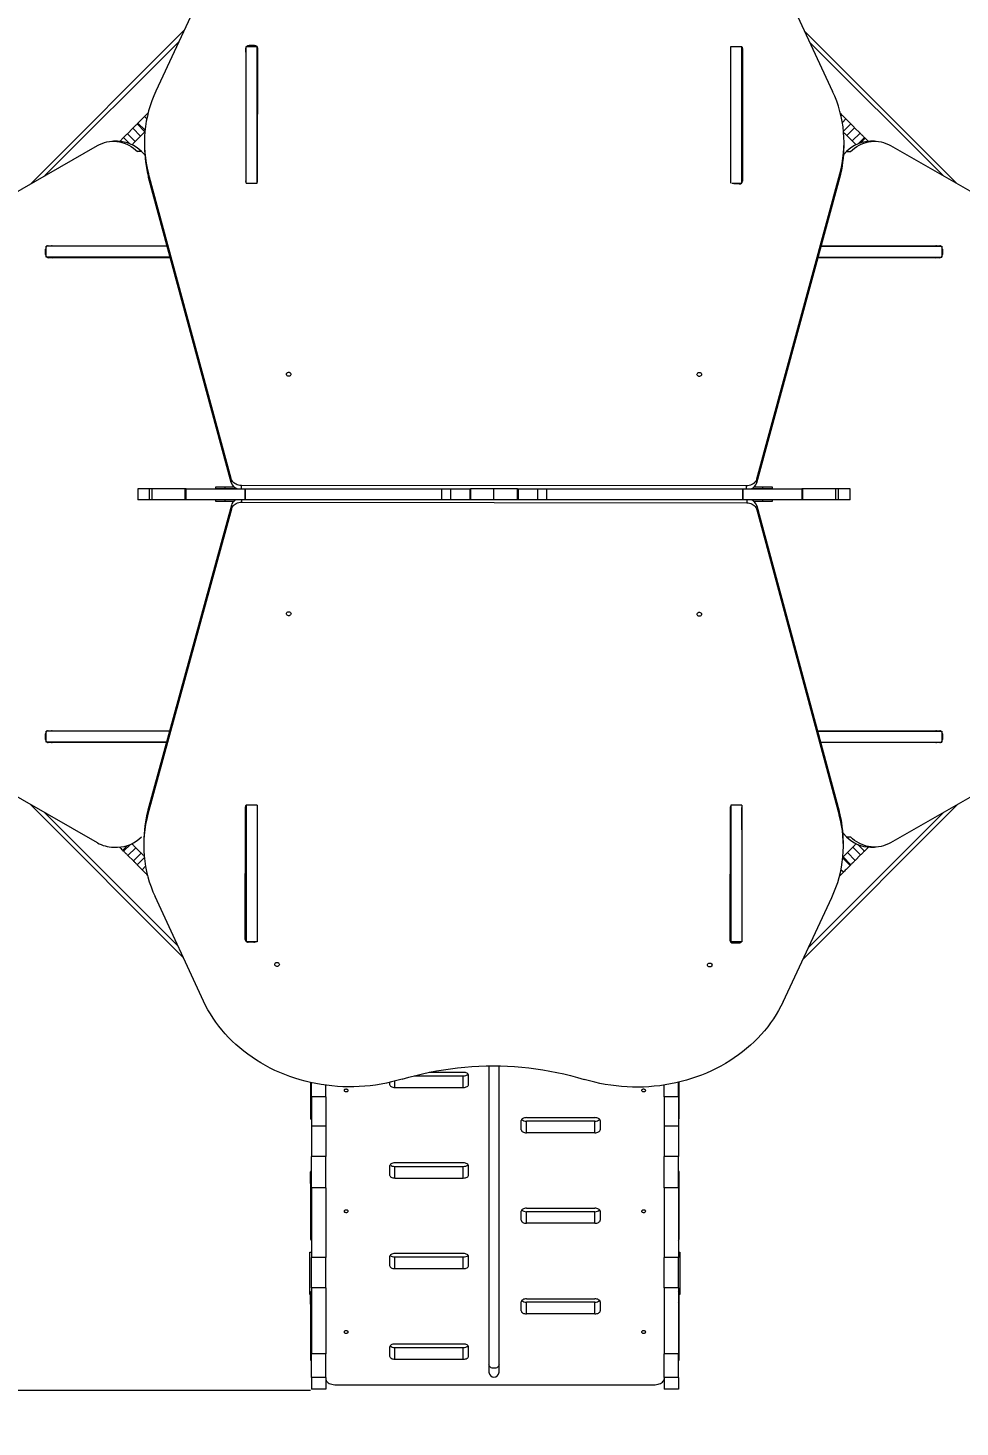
# Model space of a CAD drawing. Header units: millimetres. Extents: x -4492 to 4955, y -3948 to 3018.
# Drawn here: x -951 to 820, y -1521 to 1136 of the extents above; entities that cross this region are included whole.
import ezdxf

# ---------------------------------------------------------------- set-up
doc = ezdxf.new("R2010")
doc.units = ezdxf.units.MM
for name, color, linetype in [('DIKOM_ОБЪЕКТ', 7, 'Continuous'), ('DIKOM_РАЗМЕР_ЗОНА', 7, 'Continuous'), ('DIKOM_РАЗМЕР_ОБЪЕКТА', 7, 'Continuous')]:
    doc.layers.add(name, color=color, linetype=linetype)
doc.styles.add('style1', font='arial.ttf', dxfattribs={"width": 0.8})
doc.dimstyles.new('1-50', dxfattribs={"dimtxt": 300, "dimasz": 200, "dimexe": 100, "dimexo": 0, "dimgap": 100, "dimtad": 1, "dimtxsty": 'style1', "dimcen": 200, "dimclrd": 7, "dimclre": 7, "dimclrt": 7, "dimadec": 1, "dimazin": 2, "dimtfac": 1, "dimtmove": 0, "dimatfit": 2, "dimfxl": 0, "dimlwd": 25, "dimlwe": 18, "dimarcsym": 0})

# ---------------------------------------------------------------- blocks, each defined once
blk = doc.blocks.new('*D9')
at = {"layer": 'Defpoints', "color": 0, "transparency": 16777216}
for p in [(2954.7, -36.1), (-2125.8, -99.6), (2954.7, -2238.2)]:
    blk.add_point(p, dxfattribs=at)
at = {"layer": 'DIKOM_РАЗМЕР_ОБЪЕКТА', "color": 7, "lineweight": 18, "transparency": 16777216}
for p, q in [((2954.7, -36.1), (2954.7, -2338.2)), ((-2125.8, -99.6), (-2125.8, -2338.2))]:
    blk.add_line(p, q, dxfattribs=at)
at = {"layer": 'DIKOM_РАЗМЕР_ОБЪЕКТА', "color": 7, "lineweight": 25, "transparency": 16777216}
blk.add_line((-1925.8, -2238.2), (2754.7, -2238.2), dxfattribs=at)
at = {"layer": 'DIKOM_РАЗМЕР_ОБЪЕКТА', "color": 7, "transparency": 16777216}
for points in [[(-1925.8, -2204.9), (-1925.8, -2271.6), (-2125.8, -2238.2)], [(2754.7, -2204.9), (2754.7, -2271.6), (2954.7, -2238.2)]]:
    blk.add_solid(points, dxfattribs=at)
at = {"layer": 'DIKOM_РАЗМЕР_ОБЪЕКТА', "color": 7, "transparency": 16777216, "insert": (-15.7, -1985.1), "char_height": 300, "attachment_point": 5, "style": 'style1'}
blk.add_mtext('5100', dxfattribs=at)
blk = doc.blocks.new('*D10')
at = {"layer": 'Defpoints', "color": 0, "transparency": 16777216}
for p in [(-415.9, 1518.5), (-2716, -1451.7), (-414.1, -1451.7)]:
    blk.add_point(p, dxfattribs=at)
at = {"layer": 'DIKOM_РАЗМЕР_ОБЪЕКТА', "color": 7, "lineweight": 18, "transparency": 16777216}
for p, q in [((-415.9, 1518.5), (-2816, 1518.5)), ((-414.1, -1451.7), (-2816, -1451.7))]:
    blk.add_line(p, q, dxfattribs=at)
at = {"layer": 'DIKOM_РАЗМЕР_ОБЪЕКТА', "color": 7, "lineweight": 25, "transparency": 16777216}
blk.add_line((-2716, 1318.5), (-2716, -1251.7), dxfattribs=at)
at = {"layer": 'DIKOM_РАЗМЕР_ОБЪЕКТА', "color": 7, "transparency": 16777216}
for points in [[(-2749.3, 1318.5), (-2682.7, 1318.5), (-2716, 1518.5)], [(-2749.3, -1251.7), (-2682.7, -1251.7), (-2716, -1451.7)]]:
    blk.add_solid(points, dxfattribs=at)
at = {"layer": 'DIKOM_РАЗМЕР_ОБЪЕКТА', "color": 7, "transparency": 16777216, "insert": (-2969.3, 33.4), "char_height": 300, "attachment_point": 5, "rotation": 90, "style": 'style1'}
blk.add_mtext('3000', dxfattribs=at)
blk = doc.blocks.new('*D11')
at = {"layer": 'Defpoints', "color": 0, "transparency": 16777216}
for p in [(4954.7, 104.9), (-3625.8, -59.3), (4954.7, -3847.6)]:
    blk.add_point(p, dxfattribs=at)
at = {"layer": 'DIKOM_РАЗМЕР_ЗОНА', "color": 7, "lineweight": 18, "transparency": 16777216}
for p, q in [((4954.7, 104.9), (4954.7, -3947.6)), ((-3625.8, -59.3), (-3625.8, -3947.6))]:
    blk.add_line(p, q, dxfattribs=at)
at = {"layer": 'DIKOM_РАЗМЕР_ЗОНА', "color": 7, "lineweight": 25, "transparency": 16777216}
blk.add_line((-3425.8, -3847.6), (4754.7, -3847.6), dxfattribs=at)
at = {"layer": 'DIKOM_РАЗМЕР_ЗОНА', "color": 7, "transparency": 16777216}
for points in [[(-3425.8, -3814.3), (-3425.8, -3880.9), (-3625.8, -3847.6)], [(4754.7, -3814.3), (4754.7, -3880.9), (4954.7, -3847.6)]]:
    blk.add_solid(points, dxfattribs=at)
at = {"layer": 'DIKOM_РАЗМЕР_ЗОНА', "color": 7, "transparency": 16777216, "insert": (396.1, -3594.4), "char_height": 300, "attachment_point": 5, "style": 'style1'}
blk.add_mtext('8600', dxfattribs=at)
blk = doc.blocks.new('*D12')
at = {"layer": 'Defpoints', "color": 0, "transparency": 16777216}
for p in [(-4042.3, 3018.5), (293.4, 3018.5), (293.4, -2951.7)]:
    blk.add_point(p, dxfattribs=at)
at = {"layer": 'DIKOM_РАЗМЕР_ЗОНА', "color": 7, "lineweight": 18, "transparency": 16777216}
for p, q in [((293.4, 3018.5), (-4142.3, 3018.5)), ((293.4, -2951.7), (-4142.3, -2951.7))]:
    blk.add_line(p, q, dxfattribs=at)
at = {"layer": 'DIKOM_РАЗМЕР_ЗОНА', "color": 7, "lineweight": 25, "transparency": 16777216}
blk.add_line((-4042.3, -2751.7), (-4042.3, 2818.5), dxfattribs=at)
at = {"layer": 'DIKOM_РАЗМЕР_ЗОНА', "color": 7, "transparency": 16777216}
for points in [[(-4075.7, 2818.5), (-4009, 2818.5), (-4042.3, 3018.5)], [(-4075.7, -2751.7), (-4009, -2751.7), (-4042.3, -2951.7)]]:
    blk.add_solid(points, dxfattribs=at)
at = {"layer": 'DIKOM_РАЗМЕР_ЗОНА', "color": 7, "transparency": 16777216, "insert": (-4295.5, 33.4), "char_height": 300, "attachment_point": 5, "rotation": 90, "style": 'style1'}
blk.add_mtext('6000', dxfattribs=at)

msp = doc.modelspace()

# ---------------------------------------------------------------- linework, layer by layer
at = {"layer": 'DIKOM_ОБЪЕКТ', "color": 7, "linetype": 'Continuous', "lineweight": 15}
for p, q in [((-615.504, 1214.761), (-707.964, 1016.612)), ((485.398, 1214.102), (577.541, 1015.788)), ((-654.122, 1132), (-945.109, 841.013)), ((813.588, 841.016), (524.361, 1130.243)), ((-664.019, 1110.789), (-918.748, 856.06)), ((-536.93, 1097.915), (-537.146, 845.902)), ((-536.93, 1090.415), (-537.139, 845.662)), ((-536.93, 1090.415), (-536.93, 1097.915)), ((-536.759, 1101.26), (-515.759, 1101.26)), ((-536.759, 841.452), (-536.759, 1101.26)), ((-520.526, 1103.1), (-530.926, 1103.107)), ((-530.926, 1101.26), (-530.926, 1103.107)), ((-520.526, 1101.26), (-520.526, 1103.1)), ((-515.759, 841.452), (-515.759, 1101.26)), ((-514.746, 845.818), (-514.53, 1097.901)), ((383.855, 845.242), (384.071, 1097.324)), ((383.861, 845.061), (384.071, 1089.824)), ((384.071, 1089.824), (384.071, 1097.324)), ((384.241, 1101.26), (405.241, 1101.26)), ((384.241, 841.452), (384.241, 1101.26)), ((405.241, 842.41), (405.241, 1101.26)), ((406.47, 1097.31), (406.255, 845.297)), ((787.227, 856.063), (534.18, 1109.11)), ((-729.538, 968.275), (-722.841, 974.973)), ((-729.538, 968.275), (-725.325, 964.062)), ((592.406, 973.889), (592.641, 973.654)), ((592.641, 973.654), (592.5, 973.513)), ((602.77, 963.525), (596.008, 956.763)), ((602.77, 963.525), (612.161, 954.134)), ((-762.267, 935.546), (-751.986, 945.827)), ((-762.267, 935.546), (-747.418, 920.697)), ((-751.986, 945.827), (-737.137, 930.978)), ((-747.418, 920.697), (-737.137, 930.978)), ((-743.7, 954.113), (-742.034, 955.779)), ((-743.7, 954.113), (-728.921, 939.334)), ((-742.034, 955.779), (-728.628, 942.373)), ((612.161, 954.134), (598.21, 940.182)), ((619.316, 946.98), (604.466, 932.131)), ((604.466, 932.131), (614.748, 921.849)), ((629.597, 936.698), (614.748, 921.849)), ((619.316, 946.98), (629.597, 936.698)), ((-1075.955, 766.324), (-819.207, 912.88)), ((-781.004, 921.164), (-788.504, 921.164)), ((-776.797, 921.016), (-769.421, 928.392)), ((-769.421, 928.392), (-757.412, 916.383)), ((-729.817, 919.27), (-729.817, 911.77)), ((599.227, 911.302), (599.227, 918.802)), ((637.883, 928.412), (625.826, 916.356)), ((639.548, 926.747), (631.097, 918.296)), ((637.883, 928.412), (639.548, 926.747)), ((656.987, 921.165), (649.487, 921.165)), ((687.689, 912.881), (944.437, 766.326)), ((-735.649, 901.638), (-743.149, 901.638)), ((-735.649, 901.638), (-729.206, 895.195)), ((598.722, 896.231), (604.131, 901.64)), ((604.131, 901.64), (611.631, 901.64)), ((-565.057, 280.435), (-721.902, 859.984)), ((-721.902, 852.484), (-721.902, 859.984)), ((-565.057, 272.935), (-721.902, 852.484)), ((433.375, 279.795), (591.211, 859.142)), ((433.375, 272.295), (591.211, 851.642)), ((591.211, 851.642), (591.211, 859.142)), ((-536.759, 841.452), (-515.759, 841.452)), ((385.832, 841.452), (404.286, 841.452)), ((400.251, 840.105), (389.85, 840.111)), ((-916.312, 700.705), (-916.312, 721.705)), ((-686.509, 721.705), (-916.312, 721.705)), ((-912.415, 722.405), (-686.698, 722.405)), ((555.811, 721.706), (784.794, 721.706)), ((556.002, 722.406), (780.897, 722.406)), ((784.794, 721.706), (784.794, 700.706)), ((-917.611, 706.005), (-917.611, 716.405)), ((-916.312, 716.405), (-917.611, 716.405)), ((-916.312, 706.005), (-917.611, 706.005)), ((-680.825, 700.705), (-916.312, 700.705)), ((-680.636, 700.005), (-912.415, 700.005)), ((780.897, 700.006), (549.899, 700.006)), ((550.09, 700.706), (784.794, 700.706)), ((784.794, 716.406), (786.093, 716.406)), ((784.794, 706.006), (786.093, 706.006)), ((786.093, 716.406), (786.093, 706.006)), ((-565.057, 272.935), (-565.057, 280.435)), ((413.895, 266.452), (-545.599, 267.067)), ((-545.599, 260.706), (-545.599, 267.067)), ((413.895, 260.706), (413.895, 266.452)), ((433.375, 272.295), (433.375, 279.795)), ((-742.231, 260.706), (-742.231, 239.706)), ((-720, 260.706), (-742.231, 260.706)), ((-720, 239.706), (-742.231, 239.706)), ((-720, 239.706), (-720, 260.706)), ((-715.341, 260.706), (-720, 260.706)), ((-715.341, 239.706), (-720, 239.706)), ((-715.341, 239.706), (-715.341, 260.706)), ((-652.18, 260.706), (-715.341, 260.706)), ((-652.18, 239.706), (-715.341, 239.706)), ((-652.18, 239.706), (-652.18, 260.706)), ((-650.711, 260.706), (-652.18, 260.706)), ((-650.711, 239.706), (-652.18, 239.706)), ((-650.711, 239.706), (-650.711, 260.706)), ((-650.711, 260.706), (-538.602, 260.706)), ((-538.602, 239.706), (-650.711, 239.706)), ((-594.759, 264.206), (-594.759, 261.206)), ((-576.759, 264.206), (-594.759, 264.206)), ((-576.759, 261.206), (-594.759, 261.206)), ((-594.759, 239.706), (-594.759, 237.206)), ((-576.759, 264.206), (-576.759, 261.206)), ((-559.207, 264.206), (-576.759, 264.206)), ((-554.076, 261.206), (-576.759, 261.206)), ((-576.759, 239.706), (-576.759, 237.206)), ((-545.231, 239.706), (-545.231, 235.517)), ((-538.602, 260.706), (-538.602, 239.706)), ((-538.158, 260.706), (-538.602, 260.706)), ((-538.602, 239.706), (-538.158, 239.706)), ((-538.158, 239.706), (-538.158, 260.706)), ((-538.158, 260.706), (-165.289, 260.706)), ((-165.289, 239.706), (-538.158, 239.706)), ((-165.289, 260.706), (-165.289, 239.706)), ((-165.289, 260.706), (-148.199, 260.706)), ((-148.199, 239.706), (-165.289, 239.706)), ((-148.199, 260.706), (-148.199, 239.706)), ((-148.199, 260.706), (-111.715, 260.706)), ((-111.715, 239.706), (-148.199, 239.706)), ((-111.715, 260.706), (-111.715, 239.706)), ((-111.715, 260.706), (-110.554, 260.706)), ((-110.554, 239.706), (-111.715, 239.706)), ((-110.554, 260.706), (-110.554, 239.706)), ((-65.759, 260.706), (-110.554, 260.706)), ((-65.759, 239.706), (-110.554, 239.706)), ((-65.759, 239.706), (-65.759, 260.706)), ((-20.964, 260.706), (-65.759, 260.706)), ((-20.964, 239.706), (-65.759, 239.706)), ((-20.964, 239.706), (-20.964, 260.706)), ((-20.964, 260.706), (-19.803, 260.706)), ((-19.803, 239.706), (-20.964, 239.706)), ((-19.803, 260.706), (-19.803, 239.706)), ((-19.803, 260.706), (16.681, 260.706)), ((16.681, 239.706), (-19.803, 239.706)), ((16.681, 260.706), (16.681, 239.706)), ((16.681, 260.706), (33.771, 260.706)), ((33.771, 239.706), (16.681, 239.706)), ((33.771, 260.706), (33.771, 239.706)), ((33.771, 260.706), (406.64, 260.706)), ((406.64, 239.706), (33.771, 239.706)), ((406.64, 260.706), (406.64, 239.706)), ((407.084, 260.706), (406.64, 260.706)), ((406.64, 239.706), (407.084, 239.706)), ((407.084, 239.706), (407.084, 260.706)), ((407.084, 260.706), (519.193, 260.706)), ((519.193, 239.706), (407.084, 239.706)), ((414.262, 239.706), (414.262, 234.287)), ((445.241, 261.206), (423.775, 261.206)), ((445.241, 264.206), (428.257, 264.206)), ((445.241, 261.206), (445.241, 264.206)), ((463.241, 264.206), (445.241, 264.206)), ((463.241, 261.206), (445.241, 261.206)), ((445.241, 237.206), (445.241, 239.706)), ((463.241, 261.206), (463.241, 264.206)), ((463.241, 237.206), (463.241, 239.706)), ((519.193, 260.706), (519.193, 239.706)), ((520.662, 260.706), (519.193, 260.706)), ((520.662, 239.706), (519.193, 239.706)), ((520.662, 239.706), (520.662, 260.706)), ((583.823, 260.706), (520.662, 260.706)), ((583.823, 239.706), (520.662, 239.706)), ((583.823, 239.706), (583.823, 260.706)), ((588.482, 260.706), (583.823, 260.706)), ((588.482, 239.706), (583.823, 239.706)), ((588.482, 239.706), (588.482, 260.706)), ((610.713, 260.706), (588.482, 260.706)), ((610.713, 239.706), (588.482, 239.706)), ((610.713, 239.706), (610.713, 260.706)), ((-564.723, 229.686), (-723.053, -349.559)), ((-564.723, 222.186), (-723.053, -357.059)), ((-594.759, 237.206), (-576.759, 237.206)), ((-576.759, 237.206), (-560.207, 237.206)), ((-564.723, 229.686), (-564.723, 222.186)), ((-545.231, 235.517), (414.262, 234.287)), ((427.783, 237.206), (445.241, 237.206)), ((433.708, 228.406), (433.708, 220.906)), ((433.708, 228.406), (590.058, -351.243)), ((433.708, 220.906), (590.058, -358.743)), ((445.241, 237.206), (463.241, 237.206)), ((-917.611, -214.995), (-917.611, -204.595)), ((-916.312, -204.595), (-917.611, -204.595)), ((-916.312, -220.295), (-916.312, -199.295)), ((-681.98, -199.295), (-916.312, -199.295)), ((-912.415, -198.595), (-681.789, -198.595)), ((548.884, -198.594), (780.897, -198.594)), ((549.073, -199.294), (784.794, -199.294)), ((784.794, -199.294), (784.794, -220.294)), ((784.794, -204.594), (786.093, -204.594)), ((786.093, -204.594), (786.093, -214.994)), ((-916.312, -214.995), (-917.611, -214.995)), ((-687.72, -220.295), (-916.312, -220.295)), ((-687.912, -220.995), (-912.415, -220.995)), ((554.737, -220.294), (784.794, -220.294)), ((780.897, -220.994), (554.926, -220.994)), ((784.794, -214.994), (786.093, -214.994)), ((-819.207, -411.47), (-1075.955, -264.914)), ((944.437, -264.913), (687.689, -411.468)), ((-946.197, -338.982), (-655.969, -629.21)), ((-538.517, -595.346), (-538.086, -343.333)), ((-515.759, -340.041), (-536.759, -340.041)), ((-536.759, -340.041), (-536.759, -599.848)), ((-515.759, -340.041), (-515.759, -599.848)), ((-515.759, -342.544), (-515.686, -343.292)), ((-515.698, -343.015), (-515.759, -378.438)), ((-515.686, -343.292), (-515.759, -385.938)), ((382.914, -344.444), (382.483, -596.526)), ((405.241, -340.041), (384.241, -340.041)), ((384.241, -340.041), (384.241, -599.848)), ((405.241, -340.041), (405.241, -599.848)), ((405.241, -343.728), (405.314, -344.542)), ((405.241, -379.6), (405.302, -344.203)), ((405.241, -387.1), (405.314, -344.542)), ((521.255, -632.406), (814.682, -338.979)), ((-919.836, -354.029), (-665.748, -608.117)), ((-723.053, -349.559), (-723.053, -357.059)), ((531.192, -611.155), (788.321, -354.026)), ((590.058, -351.243), (590.058, -358.743)), ((604.131, -400.227), (597.282, -393.378)), ((-788.504, -419.754), (-781.004, -419.754)), ((-771.066, -425.804), (-761.922, -416.66)), ((-769.401, -427.469), (-756.526, -414.594)), ((-761.115, -435.755), (-746.266, -420.906)), ((-735.984, -431.188), (-746.266, -420.906)), ((-731.121, -409.407), (-731.121, -416.907)), ((597.922, -417.841), (597.922, -410.341)), ((604.131, -400.227), (611.631, -400.227)), ((615.9, -419.754), (605.619, -430.035)), ((630.749, -434.603), (615.9, -419.754)), ((637.904, -427.449), (625.078, -414.623)), ((645.718, -419.634), (637.904, -427.449)), ((649.487, -419.753), (656.987, -419.753)), ((-769.401, -427.469), (-771.066, -425.804)), ((-750.833, -446.037), (-761.115, -435.755)), ((-750.833, -446.037), (-735.984, -431.188)), ((-743.679, -453.191), (-729.985, -439.497)), ((610.516, -454.836), (596.724, -441.043)), ((597.333, -438.321), (596.954, -438.7)), ((612.182, -453.17), (597.333, -438.321)), ((620.468, -444.884), (605.619, -430.035)), ((630.749, -434.603), (620.468, -444.884)), ((-734.288, -462.582), (-743.679, -453.191)), ((-734.288, -462.582), (-727.706, -456)), ((-724.159, -472.711), (-724.127, -472.679)), ((-724.106, -472.765), (-724.159, -472.711)), ((598.02, -467.332), (590.649, -474.703)), ((598.02, -467.332), (593.412, -462.724)), ((612.182, -453.17), (610.516, -454.836)), ((-617.544, -712.087), (-709.518, -513.714)), ((483.357, -713.451), (575.987, -515.362)), ((-515.759, -599.848), (-536.759, -599.848)), ((-532.526, -599.848), (-532.526, -600.55)), ((-522.126, -600.563), (-532.526, -600.55)), ((-522.126, -599.848), (-522.126, -600.563)), ((405.241, -599.848), (384.241, -599.848)), ((388.474, -599.848), (388.474, -601.73)), ((388.474, -601.73), (398.874, -601.744)), ((398.874, -599.848), (398.874, -601.744)), ((-124.025, -847.607), (-189.111, -847.607)), ((-75.259, -835.341), (-75.259, -1402.992)), ((-56.259, -1402.992), (-56.259, -835.411)), ((-414.025, -866.865), (-414.025, -934.791)), ((-412.525, -894.105), (-412.525, -867.196)), ((-385.525, -894.105), (-385.525, -871.964)), ((-264.025, -866.81), (-264.025, -870.55)), ((-254.025, -876.286), (-254.025, -864.409)), ((-254.025, -876.286), (-124.025, -876.286)), ((-217.403, -854.169), (-124.025, -854.169)), ((-124.025, -876.286), (-124.025, -854.169)), ((-114.025, -870.55), (-114.025, -853.343)), ((257.475, -894.105), (257.475, -871.778)), ((284.475, -894.105), (284.475, -866.525)), ((285.975, -934.791), (285.975, -866.166)), ((-385.525, -894.105), (-412.525, -894.105)), ((-412.525, -894.105), (-412.525, -949.989)), ((-385.525, -894.105), (-385.525, -949.989)), ((284.475, -894.105), (257.475, -894.105)), ((257.475, -894.105), (257.475, -949.989)), ((284.475, -894.105), (284.475, -949.989)), ((-385.525, -949.989), (-412.525, -949.989)), ((-412.525, -949.989), (-412.525, -1007.448)), ((-385.525, -949.989), (-385.525, -1007.448)), ((-14.025, -956.587), (-14.025, -939.379)), ((-4.025, -933.644), (125.975, -933.644)), ((-4.025, -962.322), (-4.025, -940.205)), ((125.975, -940.205), (-4.025, -940.205)), ((125.975, -962.322), (125.975, -940.205)), ((135.975, -939.379), (135.975, -956.587)), ((284.475, -949.989), (257.475, -949.989)), ((257.475, -949.989), (257.475, -1007.448)), ((284.475, -949.989), (284.475, -1007.448)), ((125.975, -962.322), (-4.025, -962.322)), ((-385.525, -1007.448), (-412.525, -1007.448)), ((-412.525, -1067.256), (-412.525, -1007.448)), ((-385.525, -1067.256), (-385.525, -1007.448)), ((284.475, -1007.448), (257.475, -1007.448)), ((257.475, -1067.256), (257.475, -1007.448)), ((284.475, -1067.256), (284.475, -1007.448)), ((-264.025, -1025.416), (-264.025, -1042.623)), ((-124.025, -1019.68), (-254.025, -1019.68)), ((-254.025, -1048.359), (-254.025, -1026.242)), ((-254.025, -1026.242), (-124.025, -1026.242)), ((-124.025, -1048.359), (-124.025, -1026.242)), ((-114.025, -1042.623), (-114.025, -1025.416)), ((-414.025, -1058.683), (-414.025, -1036.566)), ((-414.025, -1058.683), (-414.025, -1164.221)), ((-254.025, -1048.359), (-124.025, -1048.359)), ((285.975, -1058.683), (285.975, -1036.566)), ((285.975, -1164.221), (285.975, -1058.683)), ((-385.525, -1067.256), (-412.525, -1067.256)), ((-412.525, -1067.256), (-412.525, -1199.298)), ((-385.525, -1067.256), (-385.525, -1199.298)), ((284.475, -1067.256), (257.475, -1067.256)), ((257.475, -1067.256), (257.475, -1199.298)), ((284.475, -1067.256), (284.475, -1199.298)), ((-14.025, -1128.66), (-14.025, -1111.452)), ((-4.025, -1105.717), (125.975, -1105.717)), ((-4.025, -1134.395), (-4.025, -1112.278)), ((125.975, -1112.278), (-4.025, -1112.278)), ((125.975, -1134.395), (125.975, -1112.278)), ((135.975, -1111.452), (135.975, -1128.66)), ((125.975, -1134.395), (-4.025, -1134.395)), ((-415.525, -1269.529), (-415.525, -1189.529)), ((-415.525, -1189.529), (-412.525, -1189.529)), ((-124.025, -1191.753), (-254.025, -1191.753)), ((284.475, -1189.529), (287.475, -1189.529)), ((287.475, -1189.529), (287.475, -1269.529)), ((-385.525, -1199.298), (-412.525, -1199.298)), ((-412.525, -1256.918), (-412.525, -1199.298)), ((-385.525, -1256.918), (-385.525, -1199.298)), ((-264.025, -1197.489), (-264.025, -1214.696)), ((-254.025, -1220.432), (-254.025, -1198.315)), ((-254.025, -1198.315), (-124.025, -1198.315)), ((-254.025, -1220.432), (-124.025, -1220.432)), ((-124.025, -1220.432), (-124.025, -1198.315)), ((-114.025, -1214.696), (-114.025, -1197.489)), ((284.475, -1199.298), (257.475, -1199.298)), ((257.475, -1256.918), (257.475, -1199.298)), ((284.475, -1256.918), (284.475, -1199.298)), ((-414.025, -1269.529), (-415.525, -1269.529)), ((-414.025, -1288.114), (-414.025, -1265.997)), ((-385.525, -1256.918), (-412.525, -1256.918)), ((-412.525, -1256.918), (-412.525, -1382.483)), ((-385.525, -1256.918), (-385.525, -1382.483)), ((284.475, -1256.918), (257.475, -1256.918)), ((257.475, -1256.918), (257.475, -1382.483)), ((284.475, -1256.918), (284.475, -1382.483)), ((285.975, -1288.114), (285.975, -1265.997)), ((287.475, -1269.529), (285.975, -1269.529)), ((-414.025, -1288.114), (-414.025, -1393.652)), ((-14.025, -1300.733), (-14.025, -1283.525)), ((-4.025, -1277.789), (125.975, -1277.789)), ((-4.025, -1306.468), (-4.025, -1284.351)), ((125.975, -1284.351), (-4.025, -1284.351)), ((125.975, -1306.468), (125.975, -1284.351)), ((135.975, -1283.525), (135.975, -1300.733)), ((285.975, -1393.652), (285.975, -1288.114)), ((125.975, -1306.468), (-4.025, -1306.468)), ((-264.025, -1369.562), (-264.025, -1386.769)), ((-124.025, -1363.826), (-254.025, -1363.826)), ((-254.025, -1392.505), (-254.025, -1370.388)), ((-254.025, -1370.388), (-124.025, -1370.388)), ((-124.025, -1392.505), (-124.025, -1370.388)), ((-114.025, -1386.769), (-114.025, -1369.562)), ((-385.525, -1382.483), (-412.525, -1382.483)), ((-412.525, -1427.06), (-412.525, -1382.483)), ((-385.525, -1427.06), (-385.525, -1382.483)), ((-254.025, -1392.505), (-124.025, -1392.505)), ((-75.259, -1402.992), (-75.259, -1417.012)), ((-75.259, -1404.954), (-75.259, -1417.012)), ((-56.259, -1417.012), (-56.259, -1402.992)), ((-56.259, -1417.012), (-56.259, -1404.954)), ((284.475, -1382.483), (257.475, -1382.483)), ((257.475, -1427.06), (257.475, -1382.483)), ((284.475, -1427.06), (284.475, -1382.483)), ((-385.525, -1427.06), (-412.525, -1427.06)), ((-412.525, -1427.06), (-412.525, -1449.529)), ((-385.525, -1427.06), (-385.525, -1449.529)), ((284.475, -1427.06), (257.475, -1427.06)), ((257.475, -1427.06), (257.475, -1449.529)), ((284.475, -1427.06), (284.475, -1449.529)), ((-385.525, -1449.529), (-412.525, -1449.529)), ((-365.525, -1441.259), (237.475, -1441.259)), ((284.475, -1449.529), (257.475, -1449.529))]:
    msp.add_line(p, q, dxfattribs=at)
at = {"layer": 'DIKOM_ОБЪЕКТ', "color": 7, "linetype": 'Continuous', "lineweight": 15, "flags": 128}
for points in [[(-536.93, 1097.915), (-536.814, 1098.929), (-536.759, 1099.144)], [(-536.93, 1090.415), (-536.814, 1091.429), (-536.759, 1091.644)], [(384.071, 1097.324), (384.187, 1098.338), (384.241, 1098.55)], [(384.071, 1089.824), (384.187, 1090.838), (384.241, 1091.05)], [(-742.034, 955.779), (-740.848, 956.965), (-739.509, 958.304), (-738.037, 959.777), (-736.454, 961.359), (-734.787, 963.026), (-733.061, 964.753), (-731.302, 966.512), (-729.538, 968.275)], [(592.641, 973.654), (594.023, 972.272), (595.398, 970.898), (596.751, 969.544), (598.071, 968.224), (599.345, 966.95), (600.56, 965.735), (601.706, 964.59), (602.77, 963.525)], [(-769.421, 928.392), (-768.667, 929.146), (-767.858, 929.955), (-767.001, 930.812), (-766.104, 931.709), (-765.174, 932.639), (-764.219, 933.594), (-763.247, 934.566), (-762.267, 935.546)], [(-751.986, 945.827), (-750.8, 947.014), (-749.628, 948.185), (-748.486, 949.327), (-747.389, 950.425), (-746.348, 951.465), (-745.379, 952.434), (-744.492, 953.321), (-743.7, 954.113)], [(-737.137, 930.978), (-735.95, 932.164), (-734.779, 933.336), (-733.637, 934.478), (-732.539, 935.575), (-731.499, 936.616), (-730.53, 937.585), (-729.643, 938.472), (-728.935, 939.18)], [(598.389, 938.207), (598.875, 937.722), (599.732, 936.865), (600.629, 935.967), (601.56, 935.037), (602.515, 934.082), (603.486, 933.111), (604.466, 932.131)], [(612.161, 954.134), (612.916, 953.38), (613.725, 952.571), (614.581, 951.714), (615.479, 950.817), (616.409, 949.887), (617.364, 948.932), (618.335, 947.96), (619.316, 946.98)], [(629.597, 936.698), (630.783, 935.512), (631.955, 934.341), (633.096, 933.199), (634.194, 932.101), (635.234, 931.061), (636.204, 930.091), (637.09, 929.205), (637.883, 928.412)], [(-819.207, 912.88), (-814.852, 915.153), (-810.372, 917.074), (-805.789, 918.634), (-801.123, 919.826), (-796.396, 920.643), (-791.633, 921.082), (-786.854, 921.141), (-782.083, 920.82), (-777.343, 920.119), (-772.656, 919.043), (-768.045, 917.596), (-763.53, 915.785), (-759.135, 913.62), (-754.879, 911.11), (-750.783, 908.267), (-746.867, 905.105), (-743.149, 901.638)], [(-753.517, 914.598), (-753.009, 915.106), (-752.152, 915.963), (-751.255, 916.86), (-750.325, 917.79), (-749.37, 918.745), (-748.398, 919.717), (-747.418, 920.697)], [(611.631, 901.64), (615.349, 905.106), (619.265, 908.268), (623.361, 911.111), (627.617, 913.621), (632.012, 915.787), (636.527, 917.597), (641.138, 919.044), (645.825, 920.12), (650.566, 920.821), (655.336, 921.143), (660.115, 921.084), (664.879, 920.645), (669.605, 919.827), (674.271, 918.636), (678.855, 917.076), (683.334, 915.154), (687.689, 912.881)], [(614.748, 921.849), (615.934, 920.663), (617.105, 919.491), (618.247, 918.35), (619.345, 917.252), (620.385, 916.212), (621.355, 915.242), (621.998, 914.599)], [(639.548, 926.747), (640.734, 925.561), (642.074, 924.221), (643.546, 922.749), (645.128, 921.167), (645.278, 921.018)], [(-536.759, 844.063), (-537.031, 844.888), (-537.146, 845.902)], [(384.241, 843.473), (383.983, 844.238), (383.855, 845.242)], [(-451.359, 478.699), (-451.538, 477.626), (-452.059, 476.64), (-452.88, 475.821), (-453.934, 475.235), (-455.136, 474.93), (-456.388, 474.931), (-457.59, 475.237), (-458.643, 475.824), (-459.462, 476.644), (-459.982, 477.631), (-460.159, 478.705), (-459.98, 479.778), (-459.459, 480.765), (-458.638, 481.584), (-457.584, 482.17), (-456.382, 482.474), (-455.13, 482.473), (-453.928, 482.167), (-452.875, 481.58), (-452.056, 480.76), (-451.536, 479.773), (-451.359, 478.699)], [(328.641, 478.199), (328.462, 477.126), (327.941, 476.14), (327.12, 475.321), (326.066, 474.735), (324.864, 474.43), (323.611, 474.431), (322.41, 474.737), (321.357, 475.324), (320.538, 476.144), (320.018, 477.131), (319.841, 478.205), (320.02, 479.278), (320.541, 480.265), (321.362, 481.084), (322.416, 481.669), (323.618, 481.974), (324.87, 481.973), (326.072, 481.667), (327.125, 481.08), (327.944, 480.26), (328.464, 479.273), (328.641, 478.199)], [(-545.599, 267.067), (-548.271, 267.224), (-550.894, 267.689), (-553.422, 268.453), (-555.81, 269.502), (-558.015, 270.819), (-559.996, 272.378), (-561.719, 274.153), (-563.153, 276.111), (-564.273, 278.218), (-565.057, 280.435)], [(433.375, 279.795), (432.587, 277.579), (431.464, 275.474), (430.027, 273.517), (428.301, 271.745), (426.316, 270.188), (424.11, 268.874), (421.72, 267.828), (419.191, 267.067), (416.567, 266.606), (413.895, 266.452)], [(-564.723, 222.186), (-563.933, 224.402), (-562.808, 226.507), (-561.369, 228.462), (-559.642, 230.234), (-557.656, 231.789), (-555.448, 233.102), (-553.058, 234.147), (-550.528, 234.906), (-547.903, 235.365), (-545.231, 235.517)], [(414.262, 234.287), (416.934, 234.128), (419.557, 233.662), (422.084, 232.896), (424.471, 231.845), (426.674, 230.527), (428.655, 228.967), (430.376, 227.191), (431.809, 225.231), (432.926, 223.124), (433.708, 220.906)], [(-460.158, 23.715), (-459.978, 24.788), (-459.456, 25.774), (-458.635, 26.593), (-457.58, 27.178), (-456.378, 27.482), (-455.125, 27.48), (-453.924, 27.173), (-452.872, 26.586), (-452.053, 25.765), (-451.534, 24.778), (-451.358, 23.704), (-451.538, 22.631), (-452.06, 21.645), (-452.882, 20.826), (-453.936, 20.241), (-455.138, 19.937), (-456.391, 19.939), (-457.592, 20.246), (-458.644, 20.833), (-459.463, 21.654), (-459.982, 22.641), (-460.158, 23.715)], [(319.841, 22.715), (320.021, 23.788), (320.543, 24.774), (321.365, 25.593), (322.419, 26.178), (323.621, 26.482), (324.874, 26.48), (326.075, 26.173), (327.127, 25.586), (327.946, 24.765), (328.465, 23.778), (328.641, 22.704), (328.461, 21.631), (327.939, 20.645), (327.118, 19.826), (326.063, 19.241), (324.861, 18.937), (323.608, 18.939), (322.407, 19.246), (321.355, 19.833), (320.536, 20.654), (320.017, 21.641), (319.841, 22.715)], [(-771.066, -425.804), (-772.252, -424.618), (-773.592, -423.279), (-775.064, -421.806), (-776.646, -420.224), (-777.235, -419.636)], [(-746.266, -420.906), (-747.452, -419.72), (-748.623, -418.549), (-749.765, -417.407), (-750.863, -416.309), (-751.903, -415.269), (-752.873, -414.299), (-753.759, -413.413), (-753.829, -413.343)], [(687.689, -411.468), (683.334, -413.742), (678.855, -415.663), (674.271, -417.223), (669.605, -418.415), (664.879, -419.232), (660.115, -419.671), (655.336, -419.73), (650.566, -419.408), (645.825, -418.708), (641.138, -417.631), (636.527, -416.185), (632.012, -414.374), (627.617, -412.209), (623.361, -409.699), (619.265, -406.856), (615.349, -403.693), (611.631, -400.227)], [(622.312, -413.342), (622.3, -413.354), (621.491, -414.163), (620.634, -415.02), (619.737, -415.917), (618.807, -416.847), (617.852, -417.802), (616.88, -418.774), (615.9, -419.754)], [(-761.115, -435.755), (-762.301, -434.569), (-763.473, -433.398), (-764.614, -432.256), (-765.712, -431.158), (-766.752, -430.118), (-767.722, -429.149), (-768.608, -428.262), (-769.401, -427.469)], [(-743.679, -453.191), (-744.434, -452.437), (-745.242, -451.628), (-746.099, -450.771), (-746.997, -449.874), (-747.927, -448.944), (-748.882, -447.989), (-749.853, -447.017), (-750.833, -446.037)], [(-730.228, -436.944), (-730.393, -436.779), (-731.25, -435.922), (-732.147, -435.025), (-733.077, -434.094), (-734.032, -433.139), (-735.004, -432.168), (-735.984, -431.188)], [(605.619, -430.035), (604.432, -431.221), (603.261, -432.393), (602.119, -433.535), (601.021, -434.633), (599.981, -435.673), (599.012, -436.642), (598.125, -437.529), (597.333, -438.321)], [(620.468, -444.884), (619.282, -446.071), (618.11, -447.242), (616.969, -448.384), (615.871, -449.482), (614.83, -450.522), (613.861, -451.491), (612.974, -452.378), (612.182, -453.17)], [(637.904, -427.449), (637.149, -428.203), (636.34, -429.012), (635.484, -429.869), (634.586, -430.766), (633.656, -431.696), (632.701, -432.651), (631.729, -433.623), (630.749, -434.603)], [(-724.159, -472.711), (-725.541, -471.329), (-726.915, -469.955), (-728.269, -468.601), (-729.589, -467.281), (-730.863, -466.007), (-732.078, -464.792), (-733.224, -463.647), (-734.288, -462.582)], [(610.516, -454.836), (609.331, -456.022), (607.991, -457.361), (606.519, -458.834), (604.937, -460.416), (603.269, -462.083), (601.543, -463.81), (599.784, -465.569), (598.02, -467.332)], [(-482.297, -642.616), (-482.117, -641.543), (-481.595, -640.557), (-480.774, -639.738), (-479.719, -639.153), (-478.517, -638.849), (-477.265, -638.851), (-476.063, -639.158), (-475.011, -639.746), (-474.192, -640.566), (-473.674, -641.554), (-473.497, -642.627), (-473.677, -643.701), (-474.199, -644.687), (-475.021, -645.505), (-476.075, -646.09), (-477.277, -646.394), (-478.53, -646.393), (-479.731, -646.086), (-480.783, -645.498), (-481.602, -644.677), (-482.121, -643.69), (-482.297, -642.616)], [(339.702, -643.67), (339.882, -642.597), (340.404, -641.611), (341.225, -640.792), (342.28, -640.207), (343.482, -639.903), (344.735, -639.905), (345.936, -640.212), (346.988, -640.8), (347.807, -641.62), (348.326, -642.608), (348.502, -643.681), (348.322, -644.755), (347.8, -645.741), (346.978, -646.559), (345.924, -647.144), (344.722, -647.448), (343.469, -647.447), (342.268, -647.139), (341.216, -646.552), (340.397, -645.731), (339.878, -644.744), (339.702, -643.67)], [(-240.315, -860.584), (-250.188, -863.402), (-260.167, -865.922), (-270.242, -868.141), (-280.399, -870.057), (-290.626, -871.667), (-300.912, -872.968), (-311.244, -873.961), (-321.609, -874.643), (-331.995, -875.013), (-342.39, -875.072), (-352.781, -874.819), (-363.156, -874.254), (-373.501, -873.378), (-383.806, -872.193), (-394.057, -870.698), (-404.242, -868.897), (-414.349, -866.792), (-424.365, -864.385), (-434.279, -861.678), (-444.079, -858.676), (-453.753, -855.382), (-463.29, -851.799), (-472.677, -847.932), (-481.904, -843.786), (-490.96, -839.366), (-499.833, -834.677), (-508.514, -829.724), (-516.991, -824.514), (-525.254, -819.052), (-533.294, -813.346), (-541.101, -807.402), (-548.666, -801.227), (-555.979, -794.829), (-563.032, -788.216), (-569.815, -781.395), (-576.322, -774.374), (-582.544, -767.163), (-588.474, -759.769), (-594.105, -752.201), (-599.429, -744.469), (-604.441, -736.582), (-609.135, -728.55), (-613.504, -720.381), (-617.544, -712.087)], [(483.357, -713.451), (479.289, -721.735), (474.893, -729.891), (470.172, -737.91), (465.134, -745.783), (459.784, -753.501), (454.129, -761.053), (448.175, -768.431), (441.929, -775.625), (435.399, -782.629), (428.593, -789.432), (421.52, -796.026), (414.186, -802.405), (406.602, -808.56), (398.776, -814.484), (390.718, -820.169), (382.437, -825.609), (373.944, -830.797), (365.248, -835.728), (356.36, -840.395), (347.291, -844.792), (338.052, -848.914), (328.653, -852.757), (319.106, -856.316), (309.422, -859.586), (299.614, -862.563), (289.692, -865.245), (279.669, -867.627), (269.557, -869.708), (259.367, -871.483), (249.113, -872.952), (238.806, -874.112), (228.458, -874.963), (218.083, -875.502), (207.693, -875.73), (197.3, -875.646), (186.916, -875.251), (176.554, -874.544), (166.227, -873.526), (155.947, -872.2), (145.726, -870.566), (135.577, -868.626), (125.511, -866.383), (115.541, -863.839), (105.678, -860.998)], [(-240.315, -860.584), (-227.453, -856.858), (-214.484, -853.423), (-201.416, -850.28), (-188.258, -847.432), (-175.02, -844.88), (-161.709, -842.626), (-148.336, -840.672), (-134.908, -839.018), (-121.436, -837.667), (-107.928, -836.619), (-94.392, -835.874), (-80.839, -835.433), (-67.278, -835.297), (-53.717, -835.466), (-40.165, -835.939), (-26.632, -836.716), (-13.128, -837.797), (0.341, -839.18), (13.763, -840.866), (27.13, -842.852), (40.433, -845.138), (53.663, -847.721), (66.812, -850.601), (79.87, -853.775), (92.828, -857.242), (105.678, -860.998)], [(-114.025, -853.343), (-114.217, -852.224), (-114.786, -851.148), (-115.71, -850.156), (-116.954, -849.287), (-118.469, -848.574), (-120.198, -848.044), (-122.074, -847.717), (-124.025, -847.607)], [(-264.025, -870.55), (-263.832, -871.669), (-263.263, -872.745), (-262.339, -873.737), (-261.096, -874.606), (-259.58, -875.319), (-257.851, -875.849), (-255.975, -876.176), (-254.025, -876.286)], [(-124.025, -876.286), (-122.074, -876.176), (-120.198, -875.849), (-118.469, -875.319), (-116.954, -874.606), (-115.71, -873.737), (-114.786, -872.745), (-114.217, -871.669), (-114.025, -870.55)], [(-342.525, -882.022), (-342.702, -881.346), (-343.22, -880.729), (-344.031, -880.228), (-345.063, -879.886), (-346.226, -879.734), (-347.415, -879.785), (-348.525, -880.035), (-349.457, -880.461), (-350.128, -881.026), (-350.48, -881.68), (-350.48, -882.364), (-350.128, -883.017), (-349.457, -883.582), (-348.525, -884.009), (-347.415, -884.259), (-346.226, -884.31), (-345.063, -884.157), (-344.031, -883.816), (-343.22, -883.314), (-342.702, -882.698), (-342.525, -882.022)], [(222.475, -882.022), (222.298, -881.346), (221.78, -880.729), (220.969, -880.228), (219.937, -879.886), (218.774, -879.734), (217.585, -879.785), (216.475, -880.035), (215.543, -880.461), (214.872, -881.026), (214.52, -881.68), (214.52, -882.364), (214.872, -883.017), (215.543, -883.582), (216.475, -884.009), (217.585, -884.259), (218.774, -884.31), (219.937, -884.157), (220.969, -883.816), (221.78, -883.314), (222.298, -882.698), (222.475, -882.022)], [(-4.025, -933.644), (-5.975, -933.754), (-7.851, -934.08), (-9.58, -934.61), (-11.096, -935.324), (-12.339, -936.193), (-13.263, -937.184), (-13.832, -938.26), (-14.025, -939.379)], [(-14.025, -956.587), (-13.832, -957.706), (-13.263, -958.782), (-12.339, -959.773), (-11.096, -960.642), (-9.58, -961.356), (-7.851, -961.886), (-5.975, -962.212), (-4.025, -962.322)], [(135.975, -939.379), (135.783, -938.26), (135.214, -937.184), (134.29, -936.193), (133.046, -935.324), (131.531, -934.61), (129.802, -934.08), (127.926, -933.754), (125.975, -933.644)], [(125.975, -962.322), (127.926, -962.212), (129.802, -961.886), (131.531, -961.356), (133.046, -960.642), (134.29, -959.773), (135.214, -958.782), (135.783, -957.706), (135.975, -956.587)], [(-254.025, -1019.68), (-255.975, -1019.79), (-257.851, -1020.117), (-259.58, -1020.647), (-261.096, -1021.36), (-262.339, -1022.229), (-263.263, -1023.221), (-263.832, -1024.297), (-264.025, -1025.416)], [(-114.025, -1025.416), (-114.217, -1024.297), (-114.786, -1023.221), (-115.71, -1022.229), (-116.954, -1021.36), (-118.469, -1020.647), (-120.198, -1020.117), (-122.074, -1019.79), (-124.025, -1019.68)], [(-264.025, -1042.623), (-263.832, -1043.742), (-263.263, -1044.818), (-262.339, -1045.81), (-261.096, -1046.679), (-259.58, -1047.392), (-257.851, -1047.922), (-255.975, -1048.249), (-254.025, -1048.359)], [(-124.025, -1048.359), (-122.074, -1048.249), (-120.198, -1047.922), (-118.469, -1047.392), (-116.954, -1046.679), (-115.71, -1045.81), (-114.786, -1044.818), (-114.217, -1043.742), (-114.025, -1042.623)], [(-342.525, -1111.452), (-342.702, -1110.776), (-343.22, -1110.16), (-344.031, -1109.659), (-345.063, -1109.317), (-346.226, -1109.164), (-347.415, -1109.216), (-348.525, -1109.465), (-349.457, -1109.892), (-350.128, -1110.457), (-350.48, -1111.11), (-350.48, -1111.794), (-350.128, -1112.448), (-349.457, -1113.013), (-348.525, -1113.439), (-347.415, -1113.689), (-346.226, -1113.74), (-345.063, -1113.588), (-344.031, -1113.246), (-343.22, -1112.745), (-342.702, -1112.129), (-342.525, -1111.452)], [(-4.025, -1105.717), (-5.975, -1105.827), (-7.851, -1106.153), (-9.58, -1106.683), (-11.096, -1107.396), (-12.339, -1108.266), (-13.263, -1109.257), (-13.832, -1110.333), (-14.025, -1111.452)], [(135.975, -1111.452), (135.783, -1110.333), (135.214, -1109.257), (134.29, -1108.266), (133.046, -1107.396), (131.531, -1106.683), (129.802, -1106.153), (127.926, -1105.827), (125.975, -1105.717)], [(222.475, -1111.452), (222.298, -1110.776), (221.78, -1110.16), (220.969, -1109.659), (219.937, -1109.317), (218.774, -1109.164), (217.585, -1109.216), (216.475, -1109.465), (215.543, -1109.892), (214.872, -1110.457), (214.52, -1111.11), (214.52, -1111.794), (214.872, -1112.448), (215.543, -1113.013), (216.475, -1113.439), (217.585, -1113.689), (218.774, -1113.74), (219.937, -1113.588), (220.969, -1113.246), (221.78, -1112.745), (222.298, -1112.129), (222.475, -1111.452)], [(-14.025, -1128.66), (-13.832, -1129.779), (-13.263, -1130.855), (-12.339, -1131.846), (-11.096, -1132.715), (-9.58, -1133.429), (-7.851, -1133.959), (-5.975, -1134.285), (-4.025, -1134.395)], [(125.975, -1134.395), (127.926, -1134.285), (129.802, -1133.959), (131.531, -1133.429), (133.046, -1132.715), (134.29, -1131.846), (135.214, -1130.855), (135.783, -1129.779), (135.975, -1128.66)], [(-254.025, -1191.753), (-255.975, -1191.863), (-257.851, -1192.19), (-259.58, -1192.72), (-261.096, -1193.433), (-262.339, -1194.302), (-263.263, -1195.294), (-263.832, -1196.37), (-264.025, -1197.489)], [(-114.025, -1197.489), (-114.217, -1196.37), (-114.786, -1195.294), (-115.71, -1194.302), (-116.954, -1193.433), (-118.469, -1192.72), (-120.198, -1192.19), (-122.074, -1191.863), (-124.025, -1191.753)], [(-264.025, -1214.696), (-263.832, -1215.815), (-263.263, -1216.891), (-262.339, -1217.883), (-261.096, -1218.752), (-259.58, -1219.465), (-257.851, -1219.995), (-255.975, -1220.322), (-254.025, -1220.432)], [(-124.025, -1220.432), (-122.074, -1220.322), (-120.198, -1219.995), (-118.469, -1219.465), (-116.954, -1218.752), (-115.71, -1217.883), (-114.786, -1216.891), (-114.217, -1215.815), (-114.025, -1214.696)], [(-4.025, -1277.789), (-5.975, -1277.9), (-7.851, -1278.226), (-9.58, -1278.756), (-11.096, -1279.469), (-12.339, -1280.339), (-13.263, -1281.33), (-13.832, -1282.406), (-14.025, -1283.525)], [(-14.025, -1300.733), (-13.832, -1301.852), (-13.263, -1302.928), (-12.339, -1303.919), (-11.096, -1304.788), (-9.58, -1305.502), (-7.851, -1306.032), (-5.975, -1306.358), (-4.025, -1306.468)], [(135.975, -1283.525), (135.783, -1282.406), (135.214, -1281.33), (134.29, -1280.339), (133.046, -1279.469), (131.531, -1278.756), (129.802, -1278.226), (127.926, -1277.9), (125.975, -1277.789)], [(125.975, -1306.468), (127.926, -1306.358), (129.802, -1306.032), (131.531, -1305.502), (133.046, -1304.788), (134.29, -1303.919), (135.214, -1302.928), (135.783, -1301.852), (135.975, -1300.733)], [(-342.525, -1340.883), (-342.702, -1340.207), (-343.22, -1339.59), (-344.031, -1339.089), (-345.063, -1338.747), (-346.226, -1338.595), (-347.415, -1338.646), (-348.525, -1338.896), (-349.457, -1339.322), (-350.128, -1339.887), (-350.48, -1340.541), (-350.48, -1341.225), (-350.128, -1341.878), (-349.457, -1342.443), (-348.525, -1342.87), (-347.415, -1343.12), (-346.226, -1343.171), (-345.063, -1343.019), (-344.031, -1342.677), (-343.22, -1342.175), (-342.702, -1341.559), (-342.525, -1340.883)], [(222.475, -1340.883), (222.298, -1340.207), (221.78, -1339.59), (220.969, -1339.089), (219.937, -1338.747), (218.774, -1338.595), (217.585, -1338.646), (216.475, -1338.896), (215.543, -1339.322), (214.872, -1339.887), (214.52, -1340.541), (214.52, -1341.225), (214.872, -1341.878), (215.543, -1342.443), (216.475, -1342.87), (217.585, -1343.12), (218.774, -1343.171), (219.937, -1343.019), (220.969, -1342.677), (221.78, -1342.175), (222.298, -1341.559), (222.475, -1340.883)], [(-254.025, -1363.826), (-255.975, -1363.936), (-257.851, -1364.263), (-259.58, -1364.793), (-261.096, -1365.506), (-262.339, -1366.375), (-263.263, -1367.367), (-263.832, -1368.443), (-264.025, -1369.562)], [(-114.025, -1369.562), (-114.217, -1368.443), (-114.786, -1367.367), (-115.71, -1366.375), (-116.954, -1365.506), (-118.469, -1364.793), (-120.198, -1364.263), (-122.074, -1363.936), (-124.025, -1363.826)], [(-264.025, -1386.769), (-263.832, -1387.888), (-263.263, -1388.964), (-262.339, -1389.956), (-261.096, -1390.825), (-259.58, -1391.538), (-257.851, -1392.068), (-255.975, -1392.395), (-254.025, -1392.505)], [(-124.025, -1392.505), (-122.074, -1392.395), (-120.198, -1392.068), (-118.469, -1391.538), (-116.954, -1390.825), (-115.71, -1389.956), (-114.786, -1388.964), (-114.217, -1387.888), (-114.025, -1386.769)], [(-56.259, -1402.992), (-56.441, -1404.325), (-56.982, -1405.608), (-57.86, -1406.789), (-59.041, -1407.825), (-60.481, -1408.676), (-62.123, -1409.307), (-63.906, -1409.696), (-65.759, -1409.828), (-67.612, -1409.696), (-69.394, -1409.307), (-71.037, -1408.676), (-72.476, -1407.825), (-73.658, -1406.789), (-74.536, -1405.608), (-75.076, -1404.325), (-75.259, -1402.992), (-75.259, -1402.992)], [(-385.525, -1429.787), (-385.321, -1431.42), (-384.714, -1433.019), (-383.717, -1434.553), (-382.35, -1435.989), (-380.64, -1437.299), (-378.622, -1438.457), (-376.337, -1439.438), (-373.833, -1440.222), (-371.159, -1440.794), (-368.371, -1441.142), (-365.525, -1441.259)], [(237.475, -1441.259), (240.322, -1441.142), (243.11, -1440.794), (245.784, -1440.222), (248.288, -1439.438), (250.573, -1438.457), (252.59, -1437.299), (254.3, -1435.989), (255.668, -1434.553), (256.665, -1433.019), (257.272, -1431.42), (257.475, -1429.787)]]:
    msp.add_lwpolyline(points, dxfattribs=at)
at = {"layer": 'DIKOM_ОБЪЕКТ', "color": 7, "linetype": 'Continuous', "lineweight": 15}
for centre, radius, start, end in [((-531.024, 1096.72), 6.388, 89.11845, 134.709856), ((-520.419, 1096.755), 6.347, 45.222667, 90.960593), ((-519.329, 1097.848), 4.799, 0.627291, 41.935985), ((-519.344, 1090.337), 4.817, 3.607629, 41.906251), ((401.672, 1097.258), 4.799, 0.626942, 41.948846), ((401.657, 1089.747), 4.816, 3.605617, 41.922303), ((-502.043, 919.354), 227.734, 154.718393, 195.111555), ((371.546, 918.892), 227.646, 344.783323, 25.191232), ((-781.809, 856.853), 64.315, 44.133222, 89.28289), ((-503.255, 911.846), 226.562, 180.019354, 195.189614), ((372.348, 911.42), 226.879, 344.723361, 359.970226), ((650.116, 857.261), 63.907, 90.564743, 136.019018), ((-519.474, 845.928), 4.729, 321.765742, 358.667075), ((400.629, 845.735), 5.643, 266.154684, 355.547766), ((-911.074, 716.463), 6.537, 143.249594, 180.501457), ((-912.391, 717.733), 4.673, 90.299271, 121.769219), ((-904.891, 717.733), 4.673, 90.299271, 121.769219), ((773.373, 717.733), 4.673, 58.230781, 89.700729), ((780.873, 717.733), 4.673, 58.230781, 89.700729), ((779.556, 716.463), 6.537, 359.498728, 36.750222), ((-911.074, 705.948), 6.537, 179.498728, 216.750222), ((-912.391, 704.677), 4.672, 238.229457, 269.702053), ((-904.891, 704.677), 4.672, 238.229457, 269.702053), ((773.373, 704.678), 4.672, 270.297917, 301.771868), ((780.873, 704.678), 4.672, 270.297917, 301.771868), ((779.556, 705.949), 6.537, 323.249778, 0.501272), ((-455.759, 469.949), 5.064, 81.127067, 98.872933), ((-455.759, 469.949), 5.064, 81.127481, 98.872519), ((324.241, 469.449), 5.064, 81.127818, 98.872182), ((-547.406, 278.405), 18.479, 197.21864, 253.299293), ((415.919, 277.675), 18.266, 291.719397, 342.870492), ((-547.907, 224.731), 17.531, 121.326062, 163.579621), ((416.593, 223.352), 17.846, 16.451008, 66.399576), ((-455.759, 32.465), 5.066, 261.136182, 278.873656), ((-455.758, 32.463), 5.064, 261.127345, 278.872655), ((324.241, 31.462), 5.063, 261.12654, 278.87346), ((324.241, 31.463), 5.064, 261.127481, 278.872519), ((-911.074, -204.537), 6.537, 143.249594, 180.501457), ((-912.391, -203.267), 4.673, 90.299271, 121.769219), ((-904.891, -203.267), 4.673, 90.299271, 121.769219), ((773.373, -203.267), 4.673, 58.230781, 89.700729), ((780.873, -203.267), 4.673, 58.230781, 89.700729), ((779.556, -204.537), 6.537, 359.498543, 36.750406), ((-911.074, -215.052), 6.537, 179.498728, 216.750222), ((-912.391, -216.323), 4.672, 238.229457, 269.702053), ((-904.891, -216.323), 4.672, 238.229457, 269.702053), ((773.373, -216.322), 4.672, 270.297947, 301.770543), ((780.873, -216.322), 4.672, 270.297947, 301.770543), ((779.556, -215.051), 6.537, 323.249778, 0.501272), ((-533.266, -343.402), 4.82, 135.785544, 179.172137), ((387.737, -344.587), 4.825, 136.432336, 178.300965), ((-504.231, -409.525), 226.89, 164.674834, 179.969999), ((-503.452, -416.996), 227.634, 164.733723, 205.143082), ((370.135, -417.925), 227.747, 334.670293, 15.061863), ((371.386, -410.415), 226.537, 0.018591, 15.141474), ((-788.26, -357.811), 61.944, 240.026408, 269.773463), ((-781.634, -355.85), 63.907, 270.564743, 316.019018), ((650.291, -355.443), 64.315, 224.133117, 269.283122), ((-533.608, -595.263), 4.91, 180.965927, 230.07177), ((-533.584, -587.743), 4.94, 185.134671, 230.013155), ((-532.541, -593.841), 6.708, 243.566546, 270.130054), ((-522.093, -593.854), 6.708, 269.721659, 296.685988), ((388.106, -596.103), 5.639, 184.30233, 273.74309), ((387.416, -588.924), 4.94, 185.134562, 230.013264), ((398.978, -595.365), 6.38, 269.064031, 315.351161), ((-477.897, -633.869), 5.063, 261.126559, 278.873441), ((344.102, -634.923), 5.063, 261.126559, 278.873441), ((-123.199, -842.354), 11.844, 266.00414, 313.89947), ((-410.379, -934.505), 3.657, 184.487323, 234.07387), ((-4.85, -928.391), 11.843, 226.098672, 273.997718), ((126.801, -928.391), 11.843, 266.00229, 313.90135), ((282.33, -934.505), 3.657, 305.926054, 355.511782), ((-410.38, -1036.852), 3.655, 125.915093, 175.521535), ((-254.85, -1014.428), 11.843, 226.09865, 273.99771), ((-123.199, -1014.428), 11.843, 266.002282, 313.901328), ((282.331, -1036.852), 3.655, 4.47936, 54.084983), ((-410.38, -1058.969), 3.655, 125.915093, 175.521535), ((282.331, -1058.969), 3.655, 4.47936, 54.084983), ((-4.85, -1100.464), 11.843, 226.099965, 273.997761), ((126.801, -1100.464), 11.843, 266.002248, 313.900057), ((-410.379, -1163.935), 3.657, 184.487323, 234.07387), ((282.33, -1163.935), 3.657, 305.926054, 355.511782), ((-254.85, -1186.501), 11.843, 226.099078, 273.998618), ((-123.199, -1186.501), 11.843, 266.001374, 313.9009), ((-410.38, -1266.282), 3.655, 125.915093, 175.521535), ((282.331, -1266.282), 3.655, 4.47936, 54.084983), ((-410.38, -1288.399), 3.655, 125.915093, 175.521535), ((-4.85, -1272.536), 11.844, 226.10053, 273.99586), ((126.801, -1272.536), 11.844, 266.004148, 313.899492), ((282.331, -1288.399), 3.655, 4.47936, 54.084983), ((-254.85, -1358.573), 11.844, 226.100508, 273.995852), ((-123.199, -1358.573), 11.844, 266.00414, 313.89947), ((-410.38, -1393.367), 3.655, 184.478465, 234.084907), ((282.331, -1393.366), 3.655, 305.915017, 355.52064), ((-65.759, -1417.012), 9.5, 180, 360)]:
    msp.add_arc(centre, radius, start, end, dxfattribs=at)

# ---------------------------------------------------------------- dimensions: what is measured, and where the dimension line sits
at = {"layer": 'DIKOM_РАЗМЕР_ЗОНА'}
dim = msp.add_linear_dim(base=(-4042.338, 3018.471), p1=(293.436, -2951.723), p2=(293.436, 3018.471), angle=90, text='6000', dimstyle='1-50', dxfattribs=at)
dim.commit()
dim.dimension.update_dxf_attribs({"geometry": '*D12', "text_midpoint": (-4042.338, 33.374), "dimtype": 160})
dim = msp.add_linear_dim(base=(4954.664, -3847.616), p1=(-3625.759, -59.281), p2=(4954.664, 104.904), text='8600', dimstyle='1-50', dxfattribs=at)
dim.commit()
dim.dimension.update_dxf_attribs({"geometry": '*D11', "text_midpoint": (396.077, -3847.616), "dimtype": 160})
at = {"layer": 'DIKOM_РАЗМЕР_ОБЪЕКТА'}
dim = msp.add_linear_dim(base=(-2716.016, -1451.723), p1=(-415.876, 1518.471), p2=(-414.142, -1451.723), angle=90, text='3000', dimstyle='1-50', dxfattribs=at)
dim.commit()
dim.dimension.update_dxf_attribs({"geometry": '*D10', "text_midpoint": (-2716.016, 33.374), "dimtype": 160})
dim = msp.add_linear_dim(base=(2954.664, -2238.228), p1=(-2125.759, -99.646), p2=(2954.664, -36.146), text='5100', dimstyle='1-50', dxfattribs=at)
dim.commit()
dim.dimension.update_dxf_attribs({"geometry": '*D9', "text_midpoint": (-15.652, -2238.228), "dimtype": 160})

doc.saveas('drawing.dxf')
